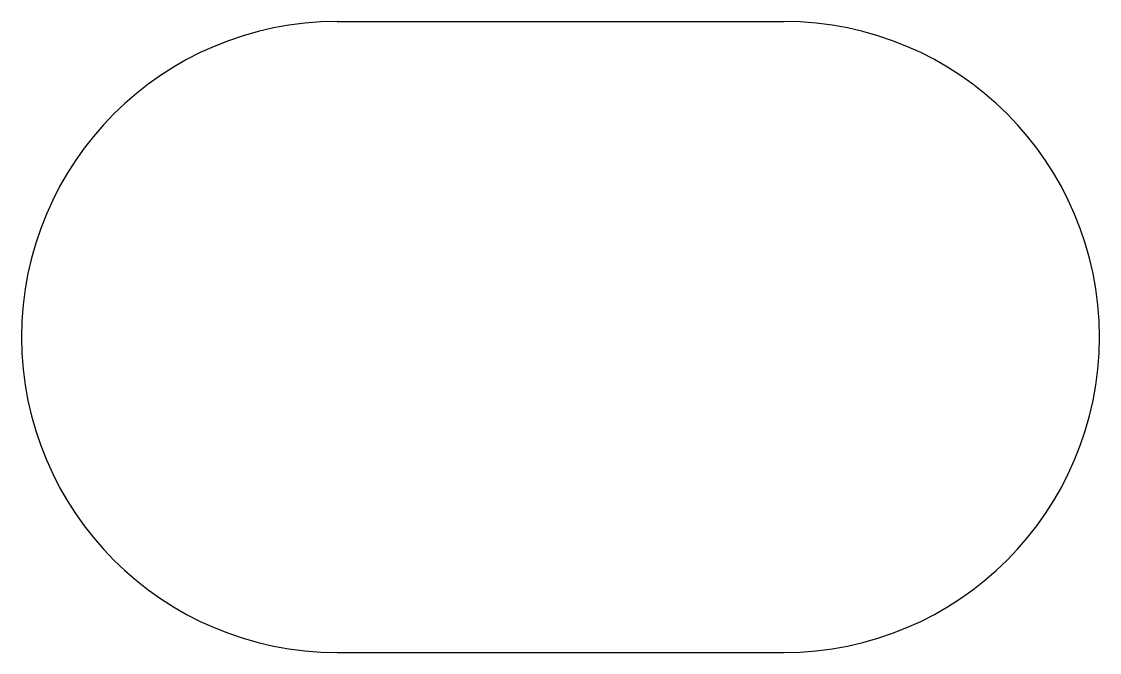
# Model space of a CAD drawing. Units: millimetres at full size, sheet at 1:100. Extents: x -7567 to -3467, y -3490 to -1090.
import ezdxf

# ---------------------------------------------------------------- set-up
doc = ezdxf.new("R2010")
doc.units = ezdxf.units.MM
doc.header["$LTSCALE"] = 100
doc.layers.add('0-0', color=7, linetype='Continuous')

msp = doc.modelspace()

# ---------------------------------------------------------------- linework, layer by layer
at = {"layer": '0-0'}
for p, q in [((-6367.3, -1089.8), (-4667.3, -1089.8)), ((-6367.3, -3489.8), (-4667.3, -3489.8))]:
    msp.add_line(p, q, dxfattribs=at)
for centre, start, end in [((-6367.3, -2289.8), 90, 270), ((-4667.3, -2289.8), 270, 90)]:
    msp.add_arc(centre, 1200, start, end, dxfattribs=at)

doc.saveas('drawing.dxf')
